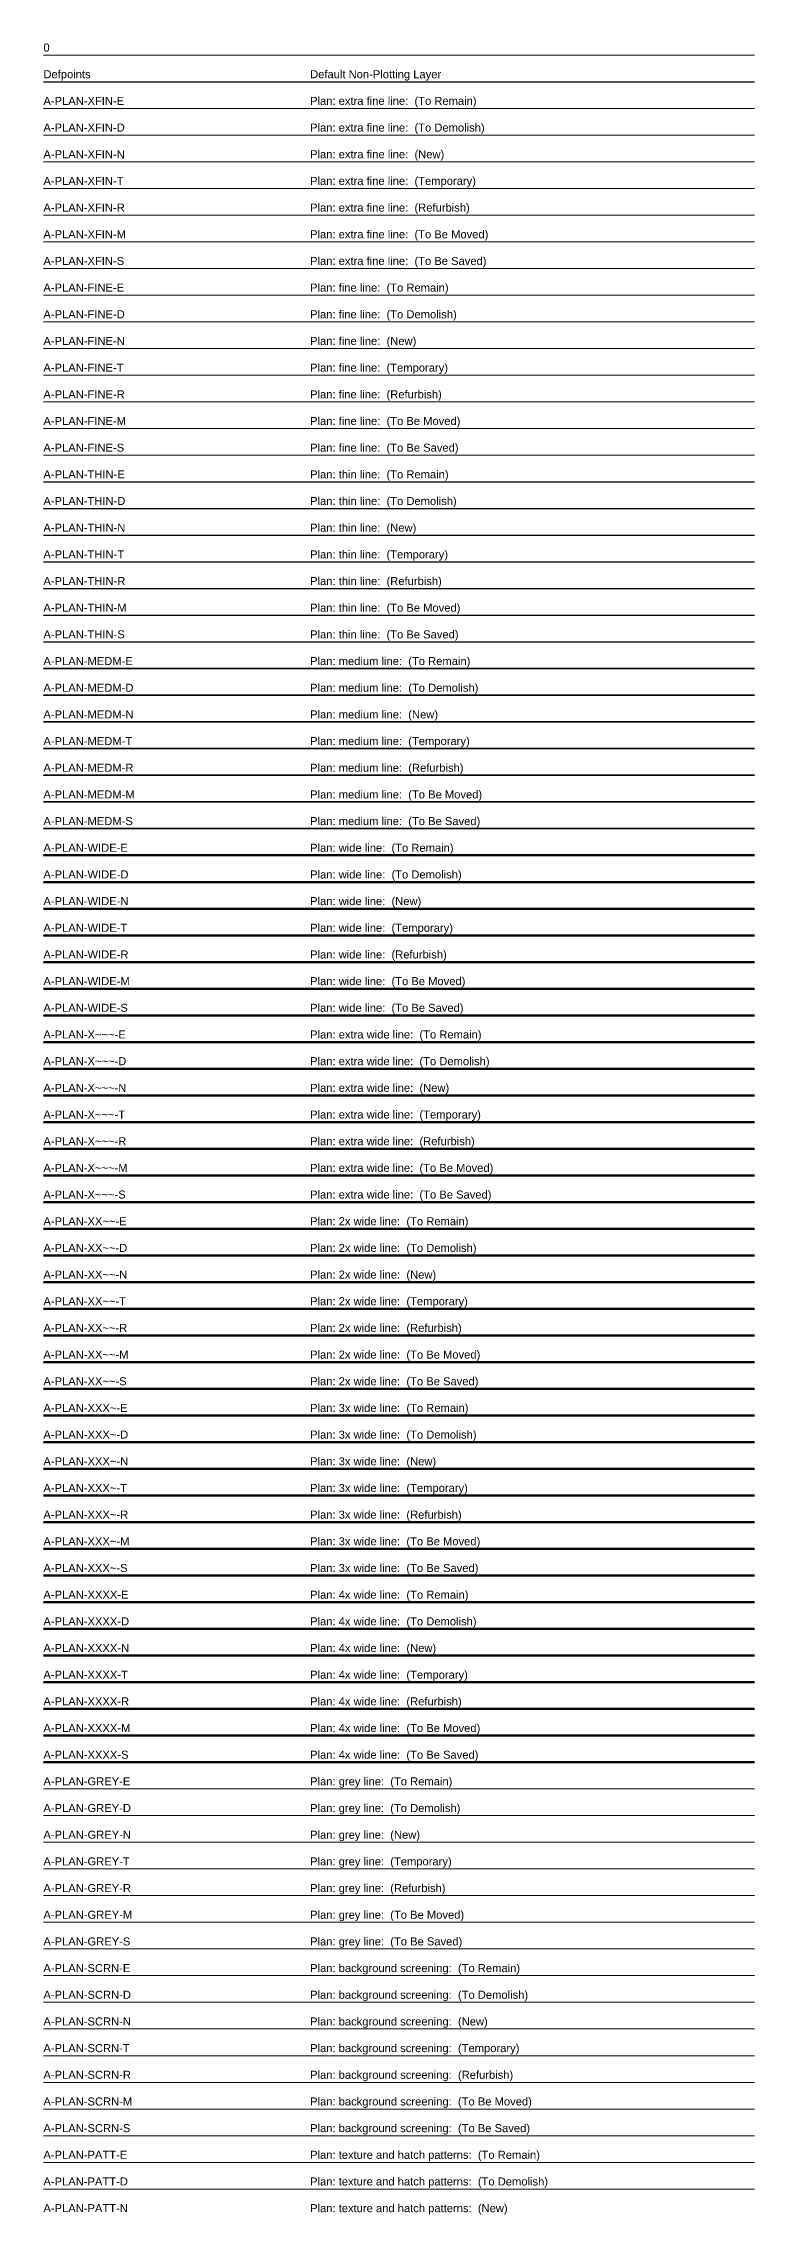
# Model space of a CAD drawing. Header units: millimetres. Extents: x 0 to 200, y -1215 to 3.
# Drawn here: x 0 to 200, y -607 to 3 of the extents above; entities that cross this region are included whole.
import ezdxf

# ---------------------------------------------------------------- set-up
doc = ezdxf.new("R2010")
doc.units = ezdxf.units.MM
doc.layers.get('Defpoints').update_dxf_attribs({"color": 140})
for name, color, linetype, lineweight in [('A-PLAN-FINE-D', 11, 'Continuous', 18), ('A-PLAN-FINE-E', 201, 'Continuous', 18), ('A-PLAN-FINE-M', 51, 'Continuous', 18), ('A-PLAN-FINE-N', 171, 'Continuous', 18), ('A-PLAN-FINE-R', 131, 'Continuous', 18), ('A-PLAN-FINE-S', 101, 'Continuous', 18), ('A-PLAN-FINE-T', 31, 'Continuous', 18), ('A-PLAN-GREY-D', 8, 'Continuous', 13), ('A-PLAN-GREY-E', 8, 'Continuous', 13), ('A-PLAN-GREY-M', 8, 'Continuous', 13), ('A-PLAN-GREY-N', 8, 'Continuous', 13), ('A-PLAN-GREY-R', 8, 'Continuous', 13), ('A-PLAN-GREY-S', 8, 'Continuous', 13), ('A-PLAN-GREY-T', 8, 'Continuous', 13), ('A-PLAN-MEDM-D', 13, 'Continuous', 35), ('A-PLAN-MEDM-E', 203, 'Continuous', 35), ('A-PLAN-MEDM-M', 53, 'Continuous', 35), ('A-PLAN-MEDM-N', 173, 'Continuous', 35), ('A-PLAN-MEDM-R', 133, 'Continuous', 35), ('A-PLAN-MEDM-S', 103, 'Continuous', 35), ('A-PLAN-MEDM-T', 33, 'Continuous', 35), ('A-PLAN-PATT-D', 19, 'Continuous', 13), ('A-PLAN-PATT-E', 209, 'Continuous', 13), ('A-PLAN-PATT-N', 179, 'Continuous', 13), ('A-PLAN-SCRN-D', 9, 'Continuous', 13), ('A-PLAN-SCRN-E', 9, 'Continuous', 13), ('A-PLAN-SCRN-M', 9, 'Continuous', 13), ('A-PLAN-SCRN-N', 9, 'Continuous', 13), ('A-PLAN-SCRN-R', 9, 'Continuous', 13), ('A-PLAN-SCRN-S', 9, 'Continuous', 13), ('A-PLAN-SCRN-T', 9, 'Continuous', 13), ('A-PLAN-THIN-D', 12, 'Continuous', 25), ('A-PLAN-THIN-E', 202, 'Continuous', 25), ('A-PLAN-THIN-M', 52, 'Continuous', 25), ('A-PLAN-THIN-N', 172, 'Continuous', 25), ('A-PLAN-THIN-R', 132, 'Continuous', 25), ('A-PLAN-THIN-S', 102, 'Continuous', 25), ('A-PLAN-THIN-T', 32, 'Continuous', 25), ('A-PLAN-WIDE-D', 14, 'Continuous', 50), ('A-PLAN-WIDE-E', 204, 'Continuous', 50), ('A-PLAN-WIDE-M', 54, 'Continuous', 50), ('A-PLAN-WIDE-N', 174, 'Continuous', 50), ('A-PLAN-WIDE-R', 134, 'Continuous', 50), ('A-PLAN-WIDE-S', 104, 'Continuous', 50), ('A-PLAN-WIDE-T', 34, 'Continuous', 50), ('A-PLAN-XFIN-D', 10, 'Continuous', 13), ('A-PLAN-XFIN-E', 200, 'Continuous', 13), ('A-PLAN-XFIN-M', 50, 'Continuous', 13), ('A-PLAN-XFIN-N', 170, 'Continuous', 13), ('A-PLAN-XFIN-R', 130, 'Continuous', 13), ('A-PLAN-XFIN-S', 100, 'Continuous', 13), ('A-PLAN-XFIN-T', 30, 'Continuous', 13), ('A-PLAN-XXXX-D', 18, 'Continuous', 200), ('A-PLAN-XXXX-E', 208, 'Continuous', 200), ('A-PLAN-XXXX-M', 58, 'Continuous', 200), ('A-PLAN-XXXX-N', 178, 'Continuous', 200), ('A-PLAN-XXXX-R', 138, 'Continuous', 200), ('A-PLAN-XXXX-S', 108, 'Continuous', 200), ('A-PLAN-XXXX-T', 38, 'Continuous', 200), ('A-PLAN-XXX~-D', 17, 'Continuous', 140), ('A-PLAN-XXX~-E', 207, 'Continuous', 140), ('A-PLAN-XXX~-M', 57, 'Continuous', 140), ('A-PLAN-XXX~-N', 177, 'Continuous', 140), ('A-PLAN-XXX~-R', 137, 'Continuous', 140), ('A-PLAN-XXX~-S', 107, 'Continuous', 140), ('A-PLAN-XXX~-T', 37, 'Continuous', 140), ('A-PLAN-XX~~-D', 16, 'Continuous', 100), ('A-PLAN-XX~~-E', 206, 'Continuous', 100), ('A-PLAN-XX~~-M', 56, 'Continuous', 100), ('A-PLAN-XX~~-N', 176, 'Continuous', 100), ('A-PLAN-XX~~-R', 136, 'Continuous', 100), ('A-PLAN-XX~~-S', 106, 'Continuous', 100), ('A-PLAN-XX~~-T', 36, 'Continuous', 100), ('A-PLAN-X~~~-D', 15, 'Continuous', 70), ('A-PLAN-X~~~-E', 205, 'Continuous', 70), ('A-PLAN-X~~~-M', 55, 'Continuous', 70), ('A-PLAN-X~~~-N', 175, 'Continuous', 70), ('A-PLAN-X~~~-R', 135, 'Continuous', 70), ('A-PLAN-X~~~-S', 105, 'Continuous', 70), ('A-PLAN-X~~~-T', 35, 'Continuous', 70)]:
    doc.layers.add(name, color=color, linetype=linetype, lineweight=lineweight)
doc.layers.add('A-PLAN-NPLT-S', color=140, linetype='Continuous', lineweight=18, plot=False)
doc.styles.get("Standard").update_dxf_attribs({"font": 'arial.ttf'})

# ---------------------------------------------------------------- blocks, each defined once
blk = doc.blocks.new('Plan')
blk.add_line((0, 0), (200, 0))
at = {"layer": 'A-PLAN-FINE-D'}
blk.add_line((0, -75), (200, -75), dxfattribs=at)
at = {"layer": 'A-PLAN-FINE-E'}
blk.add_line((0, -67.5), (200, -67.5), dxfattribs=at)
at = {"layer": 'A-PLAN-FINE-M'}
blk.add_line((0, -105), (200, -105), dxfattribs=at)
at = {"layer": 'A-PLAN-FINE-N'}
blk.add_line((0, -82.5), (200, -82.5), dxfattribs=at)
at = {"layer": 'A-PLAN-FINE-R'}
blk.add_line((0, -97.5), (200, -97.5), dxfattribs=at)
at = {"layer": 'A-PLAN-FINE-S'}
blk.add_line((0, -112.5), (200, -112.5), dxfattribs=at)
at = {"layer": 'A-PLAN-FINE-T'}
blk.add_line((0, -90), (200, -90), dxfattribs=at)
at = {"layer": 'A-PLAN-GREY-D'}
blk.add_line((0, -495), (200, -495), dxfattribs=at)
at = {"layer": 'A-PLAN-GREY-E'}
blk.add_line((0, -487.5), (200, -487.5), dxfattribs=at)
at = {"layer": 'A-PLAN-GREY-M'}
blk.add_line((0, -525), (200, -525), dxfattribs=at)
at = {"layer": 'A-PLAN-GREY-N'}
blk.add_line((0, -502.5), (200, -502.5), dxfattribs=at)
at = {"layer": 'A-PLAN-GREY-R'}
blk.add_line((0, -517.5), (200, -517.5), dxfattribs=at)
at = {"layer": 'A-PLAN-GREY-S'}
blk.add_line((0, -532.5), (200, -532.5), dxfattribs=at)
at = {"layer": 'A-PLAN-GREY-T'}
blk.add_line((0, -510), (200, -510), dxfattribs=at)
at = {"layer": 'A-PLAN-MEDM-D'}
blk.add_line((0, -180), (200, -180), dxfattribs=at)
at = {"layer": 'A-PLAN-MEDM-E'}
blk.add_line((0, -172.5), (200, -172.5), dxfattribs=at)
at = {"layer": 'A-PLAN-MEDM-M'}
blk.add_line((0, -210), (200, -210), dxfattribs=at)
at = {"layer": 'A-PLAN-MEDM-N'}
blk.add_line((0, -187.5), (200, -187.5), dxfattribs=at)
at = {"layer": 'A-PLAN-MEDM-R'}
blk.add_line((0, -202.5), (200, -202.5), dxfattribs=at)
at = {"layer": 'A-PLAN-MEDM-S'}
blk.add_line((0, -217.5), (200, -217.5), dxfattribs=at)
at = {"layer": 'A-PLAN-MEDM-T'}
blk.add_line((0, -195), (200, -195), dxfattribs=at)
at = {"layer": 'A-PLAN-PATT-D'}
blk.add_line((0, -600), (200, -600), dxfattribs=at)
at = {"layer": 'A-PLAN-PATT-E'}
blk.add_line((0, -592.5), (200, -592.5), dxfattribs=at)
at = {"layer": 'A-PLAN-SCRN-D'}
blk.add_line((0, -547.5), (200, -547.5), dxfattribs=at)
at = {"layer": 'A-PLAN-SCRN-E'}
blk.add_line((0, -540), (200, -540), dxfattribs=at)
at = {"layer": 'A-PLAN-SCRN-M'}
blk.add_line((0, -577.5), (200, -577.5), dxfattribs=at)
at = {"layer": 'A-PLAN-SCRN-N'}
blk.add_line((0, -555), (200, -555), dxfattribs=at)
at = {"layer": 'A-PLAN-SCRN-R'}
blk.add_line((0, -570), (200, -570), dxfattribs=at)
at = {"layer": 'A-PLAN-SCRN-S'}
blk.add_line((0, -585), (200, -585), dxfattribs=at)
at = {"layer": 'A-PLAN-SCRN-T'}
blk.add_line((0, -562.5), (200, -562.5), dxfattribs=at)
at = {"layer": 'A-PLAN-THIN-D'}
blk.add_line((0, -127.5), (200, -127.5), dxfattribs=at)
at = {"layer": 'A-PLAN-THIN-E'}
blk.add_line((0, -120), (200, -120), dxfattribs=at)
at = {"layer": 'A-PLAN-THIN-M'}
blk.add_line((0, -157.5), (200, -157.5), dxfattribs=at)
at = {"layer": 'A-PLAN-THIN-N'}
blk.add_line((0, -135), (200, -135), dxfattribs=at)
at = {"layer": 'A-PLAN-THIN-R'}
blk.add_line((0, -150), (200, -150), dxfattribs=at)
at = {"layer": 'A-PLAN-THIN-S'}
blk.add_line((0, -165), (200, -165), dxfattribs=at)
at = {"layer": 'A-PLAN-THIN-T'}
blk.add_line((0, -142.5), (200, -142.5), dxfattribs=at)
at = {"layer": 'A-PLAN-WIDE-D'}
blk.add_line((0, -232.5), (200, -232.5), dxfattribs=at)
at = {"layer": 'A-PLAN-WIDE-E'}
blk.add_line((0, -225), (200, -225), dxfattribs=at)
at = {"layer": 'A-PLAN-WIDE-M'}
blk.add_line((0, -262.5), (200, -262.5), dxfattribs=at)
at = {"layer": 'A-PLAN-WIDE-N'}
blk.add_line((0, -240), (200, -240), dxfattribs=at)
at = {"layer": 'A-PLAN-WIDE-R'}
blk.add_line((0, -255), (200, -255), dxfattribs=at)
at = {"layer": 'A-PLAN-WIDE-S'}
blk.add_line((0, -270), (200, -270), dxfattribs=at)
at = {"layer": 'A-PLAN-WIDE-T'}
blk.add_line((0, -247.5), (200, -247.5), dxfattribs=at)
at = {"layer": 'A-PLAN-XFIN-D'}
blk.add_line((0, -22.5), (200, -22.5), dxfattribs=at)
at = {"layer": 'A-PLAN-XFIN-E'}
blk.add_line((0, -15), (200, -15), dxfattribs=at)
at = {"layer": 'A-PLAN-XFIN-M'}
blk.add_line((0, -52.5), (200, -52.5), dxfattribs=at)
at = {"layer": 'A-PLAN-XFIN-N'}
blk.add_line((0, -30), (200, -30), dxfattribs=at)
at = {"layer": 'A-PLAN-XFIN-R'}
blk.add_line((0, -45), (200, -45), dxfattribs=at)
at = {"layer": 'A-PLAN-XFIN-S'}
blk.add_line((0, -60), (200, -60), dxfattribs=at)
at = {"layer": 'A-PLAN-XFIN-T'}
blk.add_line((0, -37.5), (200, -37.5), dxfattribs=at)
at = {"layer": 'A-PLAN-XXXX-D'}
blk.add_line((0, -442.5), (200, -442.5), dxfattribs=at)
at = {"layer": 'A-PLAN-XXXX-E'}
blk.add_line((0, -435), (200, -435), dxfattribs=at)
at = {"layer": 'A-PLAN-XXXX-M'}
blk.add_line((0, -472.5), (200, -472.5), dxfattribs=at)
at = {"layer": 'A-PLAN-XXXX-N'}
blk.add_line((0, -450), (200, -450), dxfattribs=at)
at = {"layer": 'A-PLAN-XXXX-R'}
blk.add_line((0, -465), (200, -465), dxfattribs=at)
at = {"layer": 'A-PLAN-XXXX-S'}
blk.add_line((0, -480), (200, -480), dxfattribs=at)
at = {"layer": 'A-PLAN-XXXX-T'}
blk.add_line((0, -457.5), (200, -457.5), dxfattribs=at)
at = {"layer": 'A-PLAN-XXX~-D'}
blk.add_line((0, -390), (200, -390), dxfattribs=at)
at = {"layer": 'A-PLAN-XXX~-E'}
blk.add_line((0, -382.5), (200, -382.5), dxfattribs=at)
at = {"layer": 'A-PLAN-XXX~-M'}
blk.add_line((0, -420), (200, -420), dxfattribs=at)
at = {"layer": 'A-PLAN-XXX~-N'}
blk.add_line((0, -397.5), (200, -397.5), dxfattribs=at)
at = {"layer": 'A-PLAN-XXX~-R'}
blk.add_line((0, -412.5), (200, -412.5), dxfattribs=at)
at = {"layer": 'A-PLAN-XXX~-S'}
blk.add_line((0, -427.5), (200, -427.5), dxfattribs=at)
at = {"layer": 'A-PLAN-XXX~-T'}
blk.add_line((0, -405), (200, -405), dxfattribs=at)
at = {"layer": 'A-PLAN-XX~~-D'}
blk.add_line((0, -337.5), (200, -337.5), dxfattribs=at)
at = {"layer": 'A-PLAN-XX~~-E'}
blk.add_line((0, -330), (200, -330), dxfattribs=at)
at = {"layer": 'A-PLAN-XX~~-M'}
blk.add_line((0, -367.5), (200, -367.5), dxfattribs=at)
at = {"layer": 'A-PLAN-XX~~-N'}
blk.add_line((0, -345), (200, -345), dxfattribs=at)
at = {"layer": 'A-PLAN-XX~~-R'}
blk.add_line((0, -360), (200, -360), dxfattribs=at)
at = {"layer": 'A-PLAN-XX~~-S'}
blk.add_line((0, -375), (200, -375), dxfattribs=at)
at = {"layer": 'A-PLAN-XX~~-T'}
blk.add_line((0, -352.5), (200, -352.5), dxfattribs=at)
at = {"layer": 'A-PLAN-X~~~-D'}
blk.add_line((0, -285), (200, -285), dxfattribs=at)
at = {"layer": 'A-PLAN-X~~~-E'}
blk.add_line((0, -277.5), (200, -277.5), dxfattribs=at)
at = {"layer": 'A-PLAN-X~~~-M'}
blk.add_line((0, -315), (200, -315), dxfattribs=at)
at = {"layer": 'A-PLAN-X~~~-N'}
blk.add_line((0, -292.5), (200, -292.5), dxfattribs=at)
at = {"layer": 'A-PLAN-X~~~-R'}
blk.add_line((0, -307.5), (200, -307.5), dxfattribs=at)
at = {"layer": 'A-PLAN-X~~~-S'}
blk.add_line((0, -322.5), (200, -322.5), dxfattribs=at)
at = {"layer": 'A-PLAN-X~~~-T'}
blk.add_line((0, -300), (200, -300), dxfattribs=at)
at = {"layer": 'Defpoints'}
blk.add_line((0, -7.5), (200, -7.5), dxfattribs=at)
blk.add_text('0', height=2.25).set_placement((0, 1))
at = {"layer": 'A-PLAN-FINE-D'}
for s, p in [('A-PLAN-FINE-D', (0, -74)), ('Plan: fine line:  (To Demolish)', (75, -74))]:
    blk.add_text(s, height=2.25, dxfattribs=at).set_placement(p)
at = {"layer": 'A-PLAN-FINE-E'}
for s, p in [('A-PLAN-FINE-E', (0, -66.5)), ('Plan: fine line:  (To Remain)', (75, -66.5))]:
    blk.add_text(s, height=2.25, dxfattribs=at).set_placement(p)
at = {"layer": 'A-PLAN-FINE-M'}
for s, p in [('A-PLAN-FINE-M', (0, -104)), ('Plan: fine line:  (To Be Moved)', (75, -104))]:
    blk.add_text(s, height=2.25, dxfattribs=at).set_placement(p)
at = {"layer": 'A-PLAN-FINE-N'}
for s, p in [('A-PLAN-FINE-N', (0, -81.5)), ('Plan: fine line:  (New)', (75, -81.5))]:
    blk.add_text(s, height=2.25, dxfattribs=at).set_placement(p)
at = {"layer": 'A-PLAN-FINE-R'}
for s, p in [('A-PLAN-FINE-R', (0, -96.5)), ('Plan: fine line:  (Refurbish)', (75, -96.5))]:
    blk.add_text(s, height=2.25, dxfattribs=at).set_placement(p)
at = {"layer": 'A-PLAN-FINE-S'}
for s, p in [('A-PLAN-FINE-S', (0, -111.5)), ('Plan: fine line:  (To Be Saved)', (75, -111.5))]:
    blk.add_text(s, height=2.25, dxfattribs=at).set_placement(p)
at = {"layer": 'A-PLAN-FINE-T'}
for s, p in [('A-PLAN-FINE-T', (0, -89)), ('Plan: fine line:  (Temporary)', (75, -89))]:
    blk.add_text(s, height=2.25, dxfattribs=at).set_placement(p)
at = {"layer": 'A-PLAN-GREY-D'}
for s, p in [('A-PLAN-GREY-D', (0, -494)), ('Plan: grey line:  (To Demolish)', (75, -494))]:
    blk.add_text(s, height=2.25, dxfattribs=at).set_placement(p)
at = {"layer": 'A-PLAN-GREY-E'}
for s, p in [('A-PLAN-GREY-E', (0, -486.5)), ('Plan: grey line:  (To Remain)', (75, -486.5))]:
    blk.add_text(s, height=2.25, dxfattribs=at).set_placement(p)
at = {"layer": 'A-PLAN-GREY-M'}
for s, p in [('A-PLAN-GREY-M', (0, -524)), ('Plan: grey line:  (To Be Moved)', (75, -524))]:
    blk.add_text(s, height=2.25, dxfattribs=at).set_placement(p)
at = {"layer": 'A-PLAN-GREY-N'}
for s, p in [('A-PLAN-GREY-N', (0, -501.5)), ('Plan: grey line:  (New)', (75, -501.5))]:
    blk.add_text(s, height=2.25, dxfattribs=at).set_placement(p)
at = {"layer": 'A-PLAN-GREY-R'}
for s, p in [('A-PLAN-GREY-R', (0, -516.5)), ('Plan: grey line:  (Refurbish)', (75, -516.5))]:
    blk.add_text(s, height=2.25, dxfattribs=at).set_placement(p)
at = {"layer": 'A-PLAN-GREY-S'}
for s, p in [('A-PLAN-GREY-S', (0, -531.5)), ('Plan: grey line:  (To Be Saved)', (75, -531.5))]:
    blk.add_text(s, height=2.25, dxfattribs=at).set_placement(p)
at = {"layer": 'A-PLAN-GREY-T'}
for s, p in [('Plan: grey line:  (Temporary)', (75, -509)), ('A-PLAN-GREY-T', (0, -509))]:
    blk.add_text(s, height=2.25, dxfattribs=at).set_placement(p)
at = {"layer": 'A-PLAN-MEDM-D'}
for s, p in [('A-PLAN-MEDM-D', (0, -179)), ('Plan: medium line:  (To Demolish)', (75, -179))]:
    blk.add_text(s, height=2.25, dxfattribs=at).set_placement(p)
at = {"layer": 'A-PLAN-MEDM-E'}
for s, p in [('A-PLAN-MEDM-E', (0, -171.5)), ('Plan: medium line:  (To Remain)', (75, -171.5))]:
    blk.add_text(s, height=2.25, dxfattribs=at).set_placement(p)
at = {"layer": 'A-PLAN-MEDM-M'}
for s, p in [('A-PLAN-MEDM-M', (0, -209)), ('Plan: medium line:  (To Be Moved)', (75, -209))]:
    blk.add_text(s, height=2.25, dxfattribs=at).set_placement(p)
at = {"layer": 'A-PLAN-MEDM-N'}
for s, p in [('A-PLAN-MEDM-N', (0, -186.5)), ('Plan: medium line:  (New)', (75, -186.5))]:
    blk.add_text(s, height=2.25, dxfattribs=at).set_placement(p)
at = {"layer": 'A-PLAN-MEDM-R'}
for s, p in [('A-PLAN-MEDM-R', (0, -201.5)), ('Plan: medium line:  (Refurbish)', (75, -201.5))]:
    blk.add_text(s, height=2.25, dxfattribs=at).set_placement(p)
at = {"layer": 'A-PLAN-MEDM-S'}
for s, p in [('A-PLAN-MEDM-S', (0, -216.5)), ('Plan: medium line:  (To Be Saved)', (75, -216.5))]:
    blk.add_text(s, height=2.25, dxfattribs=at).set_placement(p)
at = {"layer": 'A-PLAN-MEDM-T'}
for s, p in [('A-PLAN-MEDM-T', (0, -194)), ('Plan: medium line:  (Temporary)', (75, -194))]:
    blk.add_text(s, height=2.25, dxfattribs=at).set_placement(p)
at = {"layer": 'A-PLAN-PATT-D'}
for s, p in [('A-PLAN-PATT-D', (0, -599)), ('Plan: texture and hatch patterns:  (To Demolish)', (75, -599))]:
    blk.add_text(s, height=2.25, dxfattribs=at).set_placement(p)
at = {"layer": 'A-PLAN-PATT-E'}
for s, p in [('A-PLAN-PATT-E', (0, -591.5)), ('Plan: texture and hatch patterns:  (To Remain)', (75, -591.5))]:
    blk.add_text(s, height=2.25, dxfattribs=at).set_placement(p)
at = {"layer": 'A-PLAN-PATT-N'}
for s, p in [('A-PLAN-PATT-N', (0, -606.5)), ('Plan: texture and hatch patterns:  (New)', (75, -606.5))]:
    blk.add_text(s, height=2.25, dxfattribs=at).set_placement(p)
at = {"layer": 'A-PLAN-SCRN-D'}
for s, p in [('A-PLAN-SCRN-D', (0, -546.5)), ('Plan: background screening:  (To Demolish)', (75, -546.5))]:
    blk.add_text(s, height=2.25, dxfattribs=at).set_placement(p)
at = {"layer": 'A-PLAN-SCRN-E'}
for s, p in [('A-PLAN-SCRN-E', (0, -539)), ('Plan: background screening:  (To Remain)', (75, -539))]:
    blk.add_text(s, height=2.25, dxfattribs=at).set_placement(p)
at = {"layer": 'A-PLAN-SCRN-M'}
for s, p in [('A-PLAN-SCRN-M', (0, -576.5)), ('Plan: background screening:  (To Be Moved)', (75, -576.5))]:
    blk.add_text(s, height=2.25, dxfattribs=at).set_placement(p)
at = {"layer": 'A-PLAN-SCRN-N'}
for s, p in [('A-PLAN-SCRN-N', (0, -554)), ('Plan: background screening:  (New)', (75, -554))]:
    blk.add_text(s, height=2.25, dxfattribs=at).set_placement(p)
at = {"layer": 'A-PLAN-SCRN-R'}
for s, p in [('A-PLAN-SCRN-R', (0, -569)), ('Plan: background screening:  (Refurbish)', (75, -569))]:
    blk.add_text(s, height=2.25, dxfattribs=at).set_placement(p)
at = {"layer": 'A-PLAN-SCRN-S'}
for s, p in [('A-PLAN-SCRN-S', (0, -584)), ('Plan: background screening:  (To Be Saved)', (75, -584))]:
    blk.add_text(s, height=2.25, dxfattribs=at).set_placement(p)
at = {"layer": 'A-PLAN-SCRN-T'}
for s, p in [('A-PLAN-SCRN-T', (0, -561.5)), ('Plan: background screening:  (Temporary)', (75, -561.5))]:
    blk.add_text(s, height=2.25, dxfattribs=at).set_placement(p)
at = {"layer": 'A-PLAN-THIN-D'}
for s, p in [('A-PLAN-THIN-D', (0, -126.5)), ('Plan: thin line:  (To Demolish)', (75, -126.5))]:
    blk.add_text(s, height=2.25, dxfattribs=at).set_placement(p)
at = {"layer": 'A-PLAN-THIN-E'}
for s, p in [('A-PLAN-THIN-E', (0, -119)), ('Plan: thin line:  (To Remain)', (75, -119))]:
    blk.add_text(s, height=2.25, dxfattribs=at).set_placement(p)
at = {"layer": 'A-PLAN-THIN-M'}
for s, p in [('A-PLAN-THIN-M', (0, -156.5)), ('Plan: thin line:  (To Be Moved)', (75, -156.5))]:
    blk.add_text(s, height=2.25, dxfattribs=at).set_placement(p)
at = {"layer": 'A-PLAN-THIN-N'}
for s, p in [('A-PLAN-THIN-N', (0, -134)), ('Plan: thin line:  (New)', (75, -134))]:
    blk.add_text(s, height=2.25, dxfattribs=at).set_placement(p)
at = {"layer": 'A-PLAN-THIN-R'}
for s, p in [('A-PLAN-THIN-R', (0, -149)), ('Plan: thin line:  (Refurbish)', (75, -149))]:
    blk.add_text(s, height=2.25, dxfattribs=at).set_placement(p)
at = {"layer": 'A-PLAN-THIN-S'}
for s, p in [('A-PLAN-THIN-S', (0, -164)), ('Plan: thin line:  (To Be Saved)', (75, -164))]:
    blk.add_text(s, height=2.25, dxfattribs=at).set_placement(p)
at = {"layer": 'A-PLAN-THIN-T'}
for s, p in [('A-PLAN-THIN-T', (0, -141.5)), ('Plan: thin line:  (Temporary)', (75, -141.5))]:
    blk.add_text(s, height=2.25, dxfattribs=at).set_placement(p)
at = {"layer": 'A-PLAN-WIDE-D'}
for s, p in [('A-PLAN-WIDE-D', (0, -231.5)), ('Plan: wide line:  (To Demolish)', (75, -231.5))]:
    blk.add_text(s, height=2.25, dxfattribs=at).set_placement(p)
at = {"layer": 'A-PLAN-WIDE-E'}
for s, p in [('A-PLAN-WIDE-E', (0, -224)), ('Plan: wide line:  (To Remain)', (75, -224))]:
    blk.add_text(s, height=2.25, dxfattribs=at).set_placement(p)
at = {"layer": 'A-PLAN-WIDE-M'}
for s, p in [('A-PLAN-WIDE-M', (0, -261.5)), ('Plan: wide line:  (To Be Moved)', (75, -261.5))]:
    blk.add_text(s, height=2.25, dxfattribs=at).set_placement(p)
at = {"layer": 'A-PLAN-WIDE-N'}
for s, p in [('A-PLAN-WIDE-N', (0, -239)), ('Plan: wide line:  (New)', (75, -239))]:
    blk.add_text(s, height=2.25, dxfattribs=at).set_placement(p)
at = {"layer": 'A-PLAN-WIDE-R'}
for s, p in [('A-PLAN-WIDE-R', (0, -254)), ('Plan: wide line:  (Refurbish)', (75, -254))]:
    blk.add_text(s, height=2.25, dxfattribs=at).set_placement(p)
at = {"layer": 'A-PLAN-WIDE-S'}
for s, p in [('A-PLAN-WIDE-S', (0, -269)), ('Plan: wide line:  (To Be Saved)', (75, -269))]:
    blk.add_text(s, height=2.25, dxfattribs=at).set_placement(p)
at = {"layer": 'A-PLAN-WIDE-T'}
for s, p in [('Plan: wide line:  (Temporary)', (75, -246.5)), ('A-PLAN-WIDE-T', (0, -246.5))]:
    blk.add_text(s, height=2.25, dxfattribs=at).set_placement(p)
at = {"layer": 'A-PLAN-XFIN-D'}
for s, p in [('A-PLAN-XFIN-D', (0, -21.5)), ('Plan: extra fine line:  (To Demolish)', (75, -21.5))]:
    blk.add_text(s, height=2.25, dxfattribs=at).set_placement(p)
at = {"layer": 'A-PLAN-XFIN-E'}
for s, p in [('A-PLAN-XFIN-E', (0, -14)), ('Plan: extra fine line:  (To Remain)', (75, -14))]:
    blk.add_text(s, height=2.25, dxfattribs=at).set_placement(p)
at = {"layer": 'A-PLAN-XFIN-M'}
for s, p in [('A-PLAN-XFIN-M', (0, -51.5)), ('Plan: extra fine line:  (To Be Moved)', (75, -51.5))]:
    blk.add_text(s, height=2.25, dxfattribs=at).set_placement(p)
at = {"layer": 'A-PLAN-XFIN-N'}
for s, p in [('A-PLAN-XFIN-N', (0, -29)), ('Plan: extra fine line:  (New)', (75, -29))]:
    blk.add_text(s, height=2.25, dxfattribs=at).set_placement(p)
at = {"layer": 'A-PLAN-XFIN-R'}
for s, p in [('A-PLAN-XFIN-R', (0, -44)), ('Plan: extra fine line:  (Refurbish)', (75, -44))]:
    blk.add_text(s, height=2.25, dxfattribs=at).set_placement(p)
at = {"layer": 'A-PLAN-XFIN-S'}
for s, p in [('A-PLAN-XFIN-S', (0, -59)), ('Plan: extra fine line:  (To Be Saved)', (75, -59))]:
    blk.add_text(s, height=2.25, dxfattribs=at).set_placement(p)
at = {"layer": 'A-PLAN-XFIN-T'}
for s, p in [('A-PLAN-XFIN-T', (0, -36.5)), ('Plan: extra fine line:  (Temporary)', (75, -36.5))]:
    blk.add_text(s, height=2.25, dxfattribs=at).set_placement(p)
at = {"layer": 'A-PLAN-XXXX-D'}
for s, p in [('A-PLAN-XXXX-D', (0, -441.5)), ('Plan: 4x wide line:  (To Demolish)', (75, -441.5))]:
    blk.add_text(s, height=2.25, dxfattribs=at).set_placement(p)
at = {"layer": 'A-PLAN-XXXX-E'}
for s, p in [('A-PLAN-XXXX-E', (0, -434)), ('Plan: 4x wide line:  (To Remain)', (75, -434))]:
    blk.add_text(s, height=2.25, dxfattribs=at).set_placement(p)
at = {"layer": 'A-PLAN-XXXX-M'}
for s, p in [('A-PLAN-XXXX-M', (0, -471.5)), ('Plan: 4x wide line:  (To Be Moved)', (75, -471.5))]:
    blk.add_text(s, height=2.25, dxfattribs=at).set_placement(p)
at = {"layer": 'A-PLAN-XXXX-N'}
for s, p in [('A-PLAN-XXXX-N', (0, -449)), ('Plan: 4x wide line:  (New)', (75, -449))]:
    blk.add_text(s, height=2.25, dxfattribs=at).set_placement(p)
at = {"layer": 'A-PLAN-XXXX-R'}
for s, p in [('A-PLAN-XXXX-R', (0, -464)), ('Plan: 4x wide line:  (Refurbish)', (75, -464))]:
    blk.add_text(s, height=2.25, dxfattribs=at).set_placement(p)
at = {"layer": 'A-PLAN-XXXX-S'}
for s, p in [('A-PLAN-XXXX-S', (0, -479)), ('Plan: 4x wide line:  (To Be Saved)', (75, -479))]:
    blk.add_text(s, height=2.25, dxfattribs=at).set_placement(p)
at = {"layer": 'A-PLAN-XXXX-T'}
for s, p in [('A-PLAN-XXXX-T', (0, -456.5)), ('Plan: 4x wide line:  (Temporary)', (75, -456.5))]:
    blk.add_text(s, height=2.25, dxfattribs=at).set_placement(p)
at = {"layer": 'A-PLAN-XXX~-D'}
for s, p in [('A-PLAN-XXX~-D', (0, -389)), ('Plan: 3x wide line:  (To Demolish)', (75, -389))]:
    blk.add_text(s, height=2.25, dxfattribs=at).set_placement(p)
at = {"layer": 'A-PLAN-XXX~-E'}
for s, p in [('A-PLAN-XXX~-E', (0, -381.5)), ('Plan: 3x wide line:  (To Remain)', (75, -381.5))]:
    blk.add_text(s, height=2.25, dxfattribs=at).set_placement(p)
at = {"layer": 'A-PLAN-XXX~-M'}
for s, p in [('A-PLAN-XXX~-M', (0, -419)), ('Plan: 3x wide line:  (To Be Moved)', (75, -419))]:
    blk.add_text(s, height=2.25, dxfattribs=at).set_placement(p)
at = {"layer": 'A-PLAN-XXX~-N'}
for s, p in [('A-PLAN-XXX~-N', (0, -396.5)), ('Plan: 3x wide line:  (New)', (75, -396.5))]:
    blk.add_text(s, height=2.25, dxfattribs=at).set_placement(p)
at = {"layer": 'A-PLAN-XXX~-R'}
for s, p in [('A-PLAN-XXX~-R', (0, -411.5)), ('Plan: 3x wide line:  (Refurbish)', (75, -411.5))]:
    blk.add_text(s, height=2.25, dxfattribs=at).set_placement(p)
at = {"layer": 'A-PLAN-XXX~-S'}
for s, p in [('A-PLAN-XXX~-S', (0, -426.5)), ('Plan: 3x wide line:  (To Be Saved)', (75, -426.5))]:
    blk.add_text(s, height=2.25, dxfattribs=at).set_placement(p)
at = {"layer": 'A-PLAN-XXX~-T'}
for s, p in [('A-PLAN-XXX~-T', (0, -404)), ('Plan: 3x wide line:  (Temporary)', (75, -404))]:
    blk.add_text(s, height=2.25, dxfattribs=at).set_placement(p)
at = {"layer": 'A-PLAN-XX~~-D'}
for s, p in [('A-PLAN-XX~~-D', (0, -336.5)), ('Plan: 2x wide line:  (To Demolish)', (75, -336.5))]:
    blk.add_text(s, height=2.25, dxfattribs=at).set_placement(p)
at = {"layer": 'A-PLAN-XX~~-E'}
for s, p in [('A-PLAN-XX~~-E', (0, -329)), ('Plan: 2x wide line:  (To Remain)', (75, -329))]:
    blk.add_text(s, height=2.25, dxfattribs=at).set_placement(p)
at = {"layer": 'A-PLAN-XX~~-M'}
for s, p in [('A-PLAN-XX~~-M', (0, -366.5)), ('Plan: 2x wide line:  (To Be Moved)', (75, -366.5))]:
    blk.add_text(s, height=2.25, dxfattribs=at).set_placement(p)
at = {"layer": 'A-PLAN-XX~~-N'}
for s, p in [('A-PLAN-XX~~-N', (0, -344)), ('Plan: 2x wide line:  (New)', (75, -344))]:
    blk.add_text(s, height=2.25, dxfattribs=at).set_placement(p)
at = {"layer": 'A-PLAN-XX~~-R'}
for s, p in [('A-PLAN-XX~~-R', (0, -359)), ('Plan: 2x wide line:  (Refurbish)', (75, -359))]:
    blk.add_text(s, height=2.25, dxfattribs=at).set_placement(p)
at = {"layer": 'A-PLAN-XX~~-S'}
for s, p in [('A-PLAN-XX~~-S', (0, -374)), ('Plan: 2x wide line:  (To Be Saved)', (75, -374))]:
    blk.add_text(s, height=2.25, dxfattribs=at).set_placement(p)
at = {"layer": 'A-PLAN-XX~~-T'}
for s, p in [('A-PLAN-XX~~-T', (0, -351.5)), ('Plan: 2x wide line:  (Temporary)', (75, -351.5))]:
    blk.add_text(s, height=2.25, dxfattribs=at).set_placement(p)
at = {"layer": 'A-PLAN-X~~~-D'}
for s, p in [('A-PLAN-X~~~-D', (0, -284)), ('Plan: extra wide line:  (To Demolish)', (75, -284))]:
    blk.add_text(s, height=2.25, dxfattribs=at).set_placement(p)
at = {"layer": 'A-PLAN-X~~~-E'}
for s, p in [('A-PLAN-X~~~-E', (0, -276.5)), ('Plan: extra wide line:  (To Remain)', (75, -276.5))]:
    blk.add_text(s, height=2.25, dxfattribs=at).set_placement(p)
at = {"layer": 'A-PLAN-X~~~-M'}
for s, p in [('A-PLAN-X~~~-M', (0, -314)), ('Plan: extra wide line:  (To Be Moved)', (75, -314))]:
    blk.add_text(s, height=2.25, dxfattribs=at).set_placement(p)
at = {"layer": 'A-PLAN-X~~~-N'}
for s, p in [('A-PLAN-X~~~-N', (0, -291.5)), ('Plan: extra wide line:  (New)', (75, -291.5))]:
    blk.add_text(s, height=2.25, dxfattribs=at).set_placement(p)
at = {"layer": 'A-PLAN-X~~~-R'}
for s, p in [('A-PLAN-X~~~-R', (0, -306.5)), ('Plan: extra wide line:  (Refurbish)', (75, -306.5))]:
    blk.add_text(s, height=2.25, dxfattribs=at).set_placement(p)
at = {"layer": 'A-PLAN-X~~~-S'}
for s, p in [('A-PLAN-X~~~-S', (0, -321.5)), ('Plan: extra wide line:  (To Be Saved)', (75, -321.5))]:
    blk.add_text(s, height=2.25, dxfattribs=at).set_placement(p)
at = {"layer": 'A-PLAN-X~~~-T'}
for s, p in [('A-PLAN-X~~~-T', (0, -299)), ('Plan: extra wide line:  (Temporary)', (75, -299))]:
    blk.add_text(s, height=2.25, dxfattribs=at).set_placement(p)
at = {"layer": 'Defpoints'}
for s, p in [('Defpoints', (0, -6.5)), ('Default Non-Plotting Layer', (75, -6.5))]:
    blk.add_text(s, height=2.25, dxfattribs=at).set_placement(p)

msp = doc.modelspace()

# ---------------------------------------------------------------- block references
at = {"layer": 'A-PLAN-NPLT-S'}
msp.add_blockref('Plan', (0, 0), dxfattribs=at)

doc.saveas('drawing.dxf')
